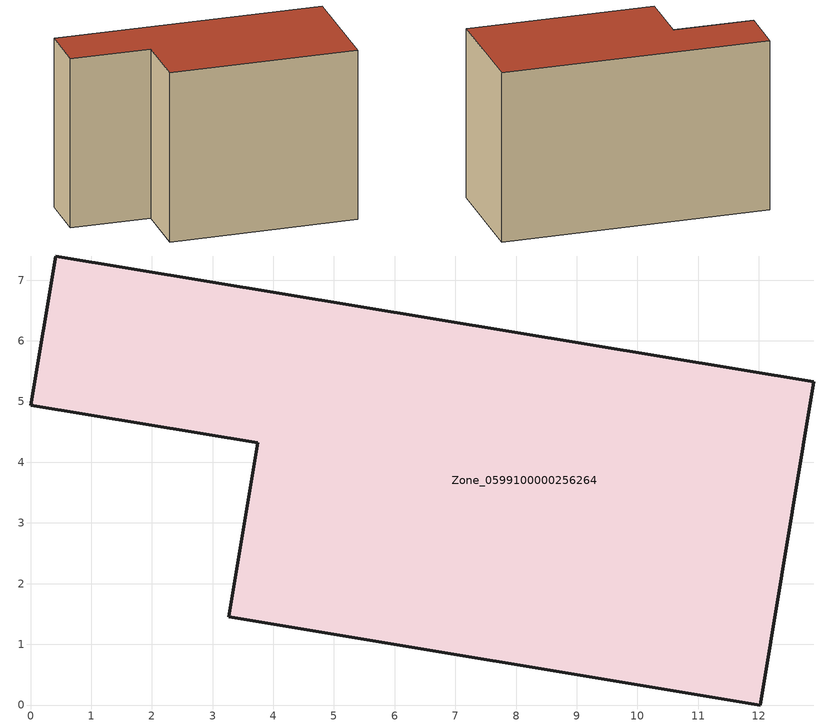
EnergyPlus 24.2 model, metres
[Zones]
Zone_0599100000256264
 floor ground (C_G): 12.91,5.33 12.02,0 3.27,1.45 3.74,4.32 0,4.94 0.41,7.4 z0
 wall outside (C_F): 12.02,0 12.91,5.33 0.41,7.4 0,4.94 3.74,4.32 3.27,1.45 12.02,0 z0:8.27
 roof outside (C_R): 3.27,1.45 12.02,0 12.91,5.33 0.41,7.4 0,4.94 3.74,4.32 z8.27
[BUILDING]
Pand.0599100000256264: North Axis=0; Terrain=City; Loads Convergence Tolerance Value=0.04; Temperature Convergence Tolerance Value=0.4; Solar Distribution=FullExterior; Maximum Number of Warmup Days=25; Minimum Number of Warmup Days=1
[Site:Location]
Rotterdam.The.Hague.AP_ZH_NLD Design_Conditions: Latitude=51.96; Longitude=4.45; Time Zone=1; Elevation=-4.5
[SITE:GROUNDTEMPERATURE:BUILDINGSURFACE]
18, 18, 18, 18, 18, 18, 18, 18, 18, 18, 18, 18
[MATERIAL] Thermal Absorptance=0.9; Solar Absorptance=0.7; Visible Absorptance=0.7
Name | Roughness | Thickness | Conductivity | Density | Specific Heat
G.TI.1975-1991 | MediumSmooth | 0.15 | 0.288461 | 540 | 1210
F.TI.1975-1991 | Rough | 0.3 | 0.230769 | 1920 | 840
R.TI.1975-1991 | MediumRough | 0.2 | 0.153846 | 1500 | 1000
[CONSTRUCTION]
C_G: G.TI.1975-1991
C_F: F.TI.1975-1991
C_R: R.TI.1975-1991
[ZONE]
Zone_0599100000256264: Type=1; Multiplier=1; Ceiling Height=Autocalculate; Volume=Autocalculate; Floor Area=autocalculate; Part of Total Floor Area=Yes
[ZONEINFILTRATION:DESIGNFLOWRATE]
Infil_Zone_0599100000256264: Zone or ZoneList or Space or SpaceList=Zone_0599100000256264; Schedule=AlwaysOn; Design Flow Rate Calculation Method=Flow/Area; Flow Rate per Floor Area=0.003; Constant Term Coefficient=1; Temperature Term Coefficient=0; Velocity Term Coefficient=0; Velocity Squared Term Coefficient=0
[HVACTEMPLATE:ZONE:IDEALLOADSAIRSYSTEM]
Zone_0599100000256264: Maximum Heating Supply Air Temperature=50; Minimum Cooling Supply Air Temperature=13; Maximum Heating Supply Air Humidity Ratio=0.0156; Minimum Cooling Supply Air Humidity Ratio=0.0077; Heating Limit=NoLimit; Cooling Limit=NoLimit; Dehumidification Control Type=ConstantSensibleHeatRatio; Cooling Sensible Heat Ratio=0.7; Dehumidification Setpoint=60; Humidification Control Type=None; Humidification Setpoint=30; Outdoor Air Method=None; Outdoor Air Flow Rate per Person=0.00944; Outdoor Air Flow Rate per Zone Floor Area=0; Outdoor Air Flow Rate per Zone=0; Demand Controlled Ventilation Type=None; Outdoor Air Economizer Type=NoEconomizer; Heat Recovery Type=None; Sensible Heat Recovery Effectiveness=0.7; Latent Heat Recovery Effectiveness=0.65
[ZONECONTROL:THERMOSTAT]
ThermostatControl_Zone_0599100000256264: Zone or ZoneList=Zone_0599100000256264; Control Type Schedule=DualSetpointControlType; Control 1=Thermostat_Zone_0599100000256264; Temperature Difference Between Cutout And Setpoint=0
[THERMOSTATSETPOINT:DUALSETPOINT]
Thermostat_Zone_0599100000256264: Heating Setpoint Temperature Schedule=HeatingSetpoint_Zone_0599100000256264; Cooling Setpoint Temperature Schedule=CoolingSetpoint_Zone_0599100000256264
[SCHEDULE:COMPACT]
HeatingSetpoint_Zone_0599100000256264: Through: 12/31, For: AllDays, Until: 24:00, 21
CoolingSetpoint_Zone_0599100000256264: Through: 12/31, For: AllDays, Until: 24:00, 24
DualSetpointControlType: Through: 12/31, For: AllDays, Until: 24:00, 4
AlwaysOn: Through: 12/31, For: AllDays, Until: 24:00, 1
